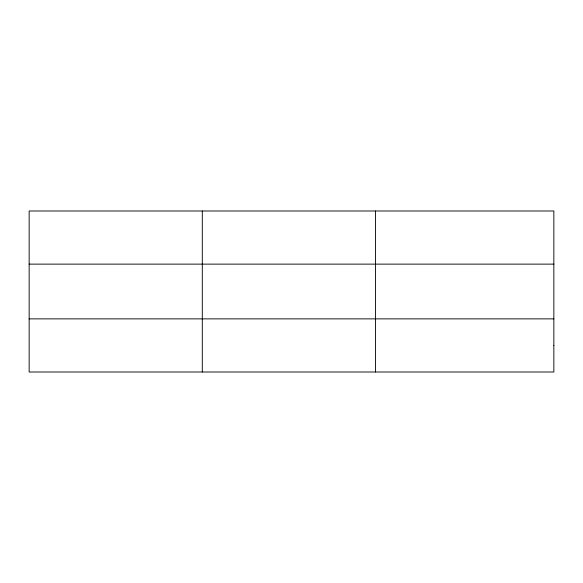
<?xml version="1.0" encoding="UTF-8"?>
<svg xmlns="http://www.w3.org/2000/svg" width="583" height="583" viewBox="0 0 583 583"><rect width="100%" height="100%" fill="white"/><g stroke="black" fill="none" stroke-linecap="round" stroke-linejoin="round"><path stroke-width="0.87" d="M202.301 210.995L202.301 372.005M375.452 210.995L375.452 372.005M29.15 264.128L553.85 264.128M29.15 318.872L553.85 318.872M553.85 345.442L553.85 372.005L29.15 372.005L29.15 210.995L553.85 210.995L553.85 345.442"/></g></svg>
